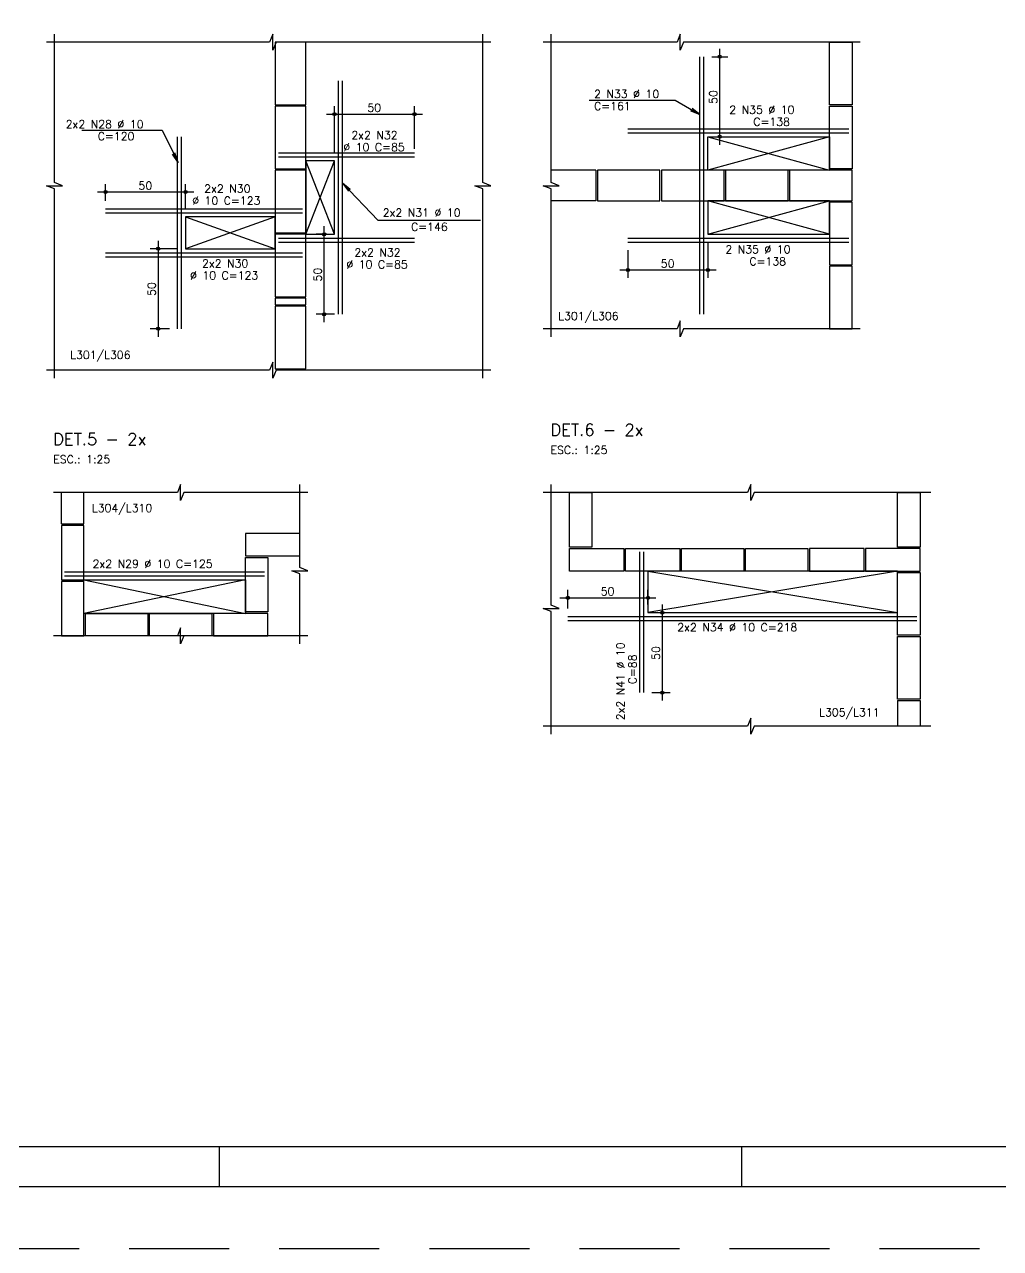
# Model space of a CAD drawing. Extents: x -1.9 to 86, y -1.6 to 60.9.
# Drawn here: x 29.18 to 53.57, y -1.55 to 29.05 of the extents above; entities that cross this region are included whole.
import ezdxf

# ---------------------------------------------------------------- set-up
doc = ezdxf.new("R2010")
doc.units = 0
doc.header["$MEASUREMENT"] = 0
doc.linetypes.add('HIDDEN', pattern=[0.375, 0.25, -0.125])
doc.layers.get('0').update_dxf_attribs({"linetype": 'CONTINUOUS'})
doc.layers.get('Defpoints').update_dxf_attribs({"linetype": 'CONTINUOUS'})
for name, color, linetype in [('ARQ_FOLHA', 7, 'CONTINUOUS'), ('PENA_01', 1, 'CONTINUOUS'), ('PENA_02', 2, 'CONTINUOUS'), ('PENA_03', 3, 'CONTINUOUS'), ('PENA_05', 5, 'CONTINUOUS')]:
    doc.layers.add(name, color=color, linetype=linetype)
doc.styles.get("Standard").update_dxf_attribs({"font": 'ROMANS.SHX'})

# ---------------------------------------------------------------- blocks, each defined once
blk = doc.blocks.new('FOLHA A1 - 841 X 594')
at = {"layer": 'ARQ_FOLHA', "color": 1}
for p, q in [((-500.5, 10), (-500.5, 0)), ((-370, 10), (-370, 0))]:
    blk.add_line(p, q, dxfattribs=at)
for points in [[(-841, 0), (0, 0), (0, 594), (-841, 594)], [(-816, 10), (-10, 10), (-10, 584), (-816, 584)]]:
    blk.add_lwpolyline(points, close=True, dxfattribs=at)
at = {"layer": 'Defpoints', "color": 8, "linetype": 'HIDDEN', "ltscale": 100}
blk.add_lwpolyline([(-860.5, 609.5), (-860.5, -15.5), (19.5, -15.5), (19.5, 609.5)], close=True, dxfattribs=at)
blk = doc.blocks.new('*U24')
blk.add_blockref('FOLHA A1 - 841 X 594', (0, 0))

msp = doc.modelspace()

# ---------------------------------------------------------------- linework, layer by layer
at = {"layer": 'PENA_01', "linetype": 'Continuous'}
for p, q in [((46.364, 28.24), (46.757, 28.24)), ((46.557, 26.04), (46.557, 28.44)), ((36.93, 25.84), (36.93, 27.003)), ((38.93, 25.94), (38.93, 27.003)), ((36.73, 26.803), (39.13, 26.803)), ((49.304, 26.24), (46.264, 25.4)), ((46.264, 26.24), (49.304, 25.4)), ((46.464, 26.24), (46.757, 26.24)), ((36.93, 23.8), (36.21, 25.64)), ((36.21, 23.8), (36.93, 25.64)), ((43.464, 25.4), (42.341, 25.4)), ((43.464, 25.4), (43.464, 24.64)), ((33.41, 24.856), (31.01, 24.856)), ((31.21, 24.64), (31.21, 25.056)), ((33.21, 24.44), (33.21, 25.056)), ((43.464, 24.64), (42.341, 24.64)), ((49.304, 23.8), (46.264, 24.64)), ((46.264, 23.8), (49.304, 24.64)), ((35.45, 24.24), (33.21, 23.44)), ((33.21, 24.24), (35.45, 23.44)), ((36.67, 21.6), (36.67, 24)), ((32.521, 23.64), (32.521, 21.24)), ((36.73, 23.8), (36.47, 23.8)), ((46.264, 23.6), (46.264, 22.708)), ((33.01, 23.44), (32.321, 23.44)), ((44.264, 23.4), (44.264, 22.708)), ((44.064, 22.908), (46.464, 22.908)), ((36.93, 21.8), (36.47, 21.8)), ((32.81, 21.44), (32.321, 21.44)), ((30.104, 16.563), (30.104, 17.343)), ((30.664, 16.563), (30.664, 17.343)), ((30.104, 16.563), (30.664, 16.563)), ((51.003, 15.383), (44.763, 14.343)), ((44.763, 15.383), (51.003, 14.343)), ((34.704, 15.163), (30.664, 14.323)), ((30.664, 15.163), (34.704, 14.323)), ((42.563, 14.713), (44.963, 14.713)), ((42.763, 14.443), (42.763, 14.913)), ((44.763, 14.543), (44.763, 14.913)), ((45.122, 14.543), (45.122, 12.143)), ((44.963, 14.343), (45.322, 14.343)), ((44.863, 12.343), (45.322, 12.343)), ((51.003, 12.143), (51.003, 11.506)), ((51.003, 12.143), (51.563, 12.143)), ((51.563, 12.143), (51.563, 11.506))]:
    msp.add_line(p, q, dxfattribs=at)
for points in [[(40.837, 28.6), (35.468, 28.6), (35.388, 28.4), (35.388, 28.8), (35.308, 28.6), (29.735, 28.6)], [(29.935, 20.2), (29.935, 24.933), (29.735, 25.013), (30.135, 25.013), (29.935, 25.093), (29.935, 28.8)], [(40.637, 20.2), (40.637, 24.933), (40.437, 25.013), (40.837, 25.013), (40.637, 25.093), (40.637, 28.8)], [(50.064, 28.6), (45.65, 28.6), (45.57, 28.4), (45.57, 28.8), (45.49, 28.6), (42.141, 28.6)], [(42.341, 21.24), (42.341, 24.933), (42.141, 25.013), (42.541, 25.013), (42.341, 25.093), (42.341, 28.8)], [(35.45, 28.6), (35.45, 27.04), (36.21, 27.04), (36.21, 28.6), (35.45, 28.6)], [(49.304, 27.04), (49.304, 28.6), (49.864, 28.6), (49.864, 27.04), (49.304, 27.04)], [(35.45, 27), (35.45, 25.44), (36.21, 25.44), (36.21, 27), (35.45, 27)], [(49.304, 25.44), (49.304, 27), (49.864, 27), (49.864, 25.44), (49.304, 25.44)], [(46.264, 25.4), (46.264, 26.24), (49.304, 26.24), (49.304, 25.4), (46.264, 25.4)], [(35.45, 25.4), (35.45, 23.84), (36.21, 23.84), (36.21, 25.4), (35.45, 25.4)], [(36.21, 23.8), (36.93, 23.8), (36.93, 25.64), (36.21, 25.64), (36.21, 23.8)], [(43.504, 24.64), (45.064, 24.64), (45.064, 25.4), (43.504, 25.4), (43.504, 24.64)], [(45.104, 24.64), (46.664, 24.64), (46.664, 25.4), (45.104, 25.4), (45.104, 24.64)], [(46.704, 24.64), (48.264, 24.64), (48.264, 25.4), (46.704, 25.4), (46.704, 24.64)], [(48.304, 24.64), (49.864, 24.64), (49.864, 25.4), (48.304, 25.4), (48.304, 24.64)], [(46.264, 24.64), (46.264, 23.8), (49.304, 23.8), (49.304, 24.64), (46.264, 24.64)], [(49.304, 24.6), (49.304, 23.04), (49.864, 23.04), (49.864, 24.6), (49.304, 24.6)], [(33.21, 24.24), (33.21, 23.44), (35.45, 23.44), (35.45, 24.24), (33.21, 24.24)], [(35.45, 23.8), (35.45, 22.24), (36.21, 22.24), (36.21, 23.8), (35.45, 23.8)], [(49.304, 23), (49.304, 21.44), (49.864, 21.44), (49.864, 23), (49.304, 23)], [(36.21, 22.04), (36.21, 22.2), (35.45, 22.2), (35.45, 22.04), (36.21, 22.04)], [(35.45, 22), (35.45, 20.44), (36.21, 20.44), (36.21, 22), (35.45, 22)], [(50.064, 21.44), (45.65, 21.44), (45.57, 21.24), (45.57, 21.64), (45.49, 21.44), (42.141, 21.44)], [(40.837, 20.4), (35.468, 20.4), (35.388, 20.2), (35.388, 20.6), (35.308, 20.4), (29.735, 20.4)], [(36.264, 17.343), (33.164, 17.343), (33.084, 17.143), (33.084, 17.543), (33.004, 17.343), (29.904, 17.343)], [(36.064, 13.563), (36.064, 15.31), (35.864, 15.39), (36.264, 15.39), (36.064, 15.47), (36.064, 17.543)], [(51.829, 17.343), (47.415, 17.343), (47.335, 17.143), (47.335, 17.543), (47.255, 17.343), (42.141, 17.343)], [(42.341, 11.306), (42.341, 14.368), (42.141, 14.448), (42.541, 14.448), (42.341, 14.528), (42.341, 17.543)], [(43.363, 17.343), (43.363, 15.983), (42.803, 15.983), (42.803, 17.343), (43.363, 17.343)], [(51.563, 17.343), (51.563, 15.983), (51.003, 15.983), (51.003, 17.343), (51.563, 17.343)], [(30.664, 15.163), (30.664, 16.523), (30.104, 16.523), (30.104, 15.163), (30.664, 15.163)], [(36.064, 16.323), (34.704, 16.323), (34.704, 15.763), (36.064, 15.763), (36.064, 16.323)], [(42.803, 15.943), (44.163, 15.943), (44.163, 15.383), (42.803, 15.383), (42.803, 15.943)], [(44.203, 15.943), (45.563, 15.943), (45.563, 15.383), (44.203, 15.383), (44.203, 15.943)], [(45.603, 15.943), (47.163, 15.943), (47.163, 15.383), (45.603, 15.383), (45.603, 15.943)], [(47.203, 15.943), (48.763, 15.943), (48.763, 15.383), (47.203, 15.383), (47.203, 15.943)], [(50.163, 15.943), (48.803, 15.943), (48.803, 15.383), (50.163, 15.383), (50.163, 15.943)], [(51.563, 15.943), (50.203, 15.943), (50.203, 15.383), (51.563, 15.383), (51.563, 15.943)], [(34.704, 14.363), (34.704, 15.723), (35.264, 15.723), (35.264, 14.363), (34.704, 14.363)], [(44.763, 15.383), (44.763, 14.343), (51.003, 14.343), (51.003, 15.383), (44.763, 15.383)], [(51.003, 13.783), (51.003, 15.343), (51.563, 15.343), (51.563, 13.783), (51.003, 13.783)], [(30.664, 13.763), (30.664, 15.123), (30.104, 15.123), (30.104, 13.763), (30.664, 13.763)], [(30.664, 14.323), (30.664, 15.163), (34.704, 15.163), (34.704, 14.323), (30.664, 14.323)], [(30.704, 14.323), (32.264, 14.323), (32.264, 13.763), (30.704, 13.763), (30.704, 14.323)], [(32.304, 14.323), (33.864, 14.323), (33.864, 13.763), (32.304, 13.763), (32.304, 14.323)], [(35.264, 14.323), (33.904, 14.323), (33.904, 13.763), (35.264, 13.763), (35.264, 14.323)], [(36.264, 13.763), (33.164, 13.763), (33.084, 13.563), (33.084, 13.963), (33.004, 13.763), (29.904, 13.763)], [(51.003, 12.183), (51.003, 13.743), (51.563, 13.743), (51.563, 12.183), (51.003, 12.183)], [(51.829, 11.506), (47.415, 11.506), (47.335, 11.306), (47.335, 11.706), (47.255, 11.506), (42.141, 11.506)]]:
    msp.add_lwpolyline(points, dxfattribs=at)
at = {"layer": 'PENA_02', "linetype": 'Continuous'}
for centre, radius in [((46.557, 28.24), 0.04), ((46.557, 28.24), 0.02), ((36.93, 26.803), 0.04), ((36.93, 26.803), 0.02), ((38.93, 26.803), 0.04), ((38.93, 26.803), 0.02), ((46.557, 26.24), 0.04), ((46.557, 26.24), 0.02), ((31.21, 24.856), 0.04), ((31.21, 24.856), 0.02), ((33.21, 24.856), 0.04), ((33.21, 24.856), 0.02), ((36.67, 23.8), 0.04), ((36.67, 23.8), 0.02), ((32.521, 23.44), 0.04), ((32.521, 23.44), 0.02), ((44.264, 22.908), 0.04), ((44.264, 22.908), 0.02), ((46.264, 22.908), 0.04), ((46.264, 22.908), 0.02), ((36.67, 21.8), 0.04), ((36.67, 21.8), 0.02), ((32.521, 21.44), 0.04), ((32.521, 21.44), 0.02), ((42.763, 14.713), 0.04), ((42.763, 14.713), 0.02), ((44.763, 14.713), 0.04), ((44.763, 14.713), 0.02), ((45.122, 14.343), 0.04), ((45.122, 14.343), 0.02), ((45.122, 12.343), 0.04), ((45.122, 12.343), 0.02)]:
    msp.add_circle(centre, radius, dxfattribs=at)
at = {"layer": 'PENA_03', "linetype": 'Continuous'}
for p, q in [((46.164, 28.24), (46.164, 28.24)), ((46.264, 26.24), (46.264, 26.24)), ((38.93, 25.74), (38.93, 25.74)), ((36.93, 25.64), (36.93, 25.64)), ((45.904, 24.64), (45.904, 24.64)), ((31.21, 24.44), (31.21, 24.44)), ((33.21, 24.24), (33.21, 24.24)), ((36.93, 23.8), (36.93, 23.8)), ((44.264, 23.6), (44.264, 23.6)), ((46.264, 23.8), (46.264, 23.8)), ((33.21, 23.44), (33.21, 23.44)), ((37.13, 21.8), (37.13, 21.8)), ((33.01, 21.44), (33.01, 21.44)), ((42.763, 14.243), (42.763, 14.243)), ((44.763, 14.343), (44.763, 14.343)), ((44.763, 14.343), (44.763, 14.343)), ((44.663, 12.343), (44.663, 12.343))]:
    msp.add_line(p, q, dxfattribs=at)
for points in [[(43.297, 27.152), (45.444, 27.152), (46.064, 26.791), (45.834, 26.888), (46.064, 26.791), (45.866, 26.944)], [(30.613, 26.401), (32.622, 26.401), (33.021, 25.597), (32.881, 25.805), (33.021, 25.597), (32.94, 25.834)], [(40.582, 24.144), (38.02, 24.144), (37.13, 25.078), (37.325, 24.921), (37.13, 25.078), (37.277, 24.876)]]:
    msp.add_lwpolyline(points, dxfattribs=at)
at = {"layer": 'PENA_05', "linetype": 'Continuous'}
for p, q in [((46.064, 21.8), (46.064, 28.24)), ((46.164, 21.8), (46.164, 28.24)), ((37.03, 21.8), (37.03, 27.64)), ((37.13, 21.8), (37.13, 27.64)), ((44.264, 26.44), (49.784, 26.44)), ((44.264, 26.34), (49.784, 26.34)), ((33.01, 21.44), (33.01, 26.24)), ((33.11, 21.44), (33.11, 26.24)), ((35.53, 25.84), (38.93, 25.84)), ((35.53, 25.74), (38.93, 25.74)), ((31.21, 24.44), (36.13, 24.44)), ((31.21, 24.34), (36.13, 24.34)), ((35.53, 23.7), (38.93, 23.7)), ((35.53, 23.6), (38.93, 23.6)), ((44.264, 23.7), (49.784, 23.7)), ((44.264, 23.6), (49.784, 23.6)), ((31.21, 23.34), (36.13, 23.34)), ((31.21, 23.24), (36.13, 23.24)), ((44.563, 12.343), (44.563, 15.863)), ((44.663, 12.343), (44.663, 15.863)), ((30.184, 15.363), (35.184, 15.363)), ((30.184, 15.263), (35.184, 15.263)), ((42.763, 14.243), (51.483, 14.243)), ((42.763, 14.143), (51.483, 14.143))]:
    msp.add_line(p, q, dxfattribs=at)

# ---------------------------------------------------------------- block references
at = {"xscale": 0.09999999999999938, "yscale": 0.09999999999999938, "zscale": 0.09999999999999938}
msp.add_blockref('*U24', (84.1, -0.002), dxfattribs=at)

# ---------------------------------------------------------------- texts
at = {"layer": 'PENA_03', "linetype": 'Continuous'}
for s, p in [('2 N33 %%c 10', (43.415, 27.208)), ('50', (37.75, 26.863)), ('C=161', (43.416, 26.904)), ('2 N35 %%c 10', (46.796, 26.813)), ('2x2 N28 %%c 10', (30.211, 26.452)), ('C=138', (47.396, 26.513)), ('C=120', (31.011, 26.152)), ('2x2 N32', (37.35, 26.178)), ('%%c 10 C=85', (37.15, 25.878)), ('50', (32.03, 24.916)), ('2x2 N30', (33.673, 24.841)), ('%%c 10 C=123', (33.373, 24.541)), ('2x2 N31 %%c 10', (38.134, 24.242)), ('C=146', (38.842, 23.887)), ('2x2 N32', (37.426, 23.246)), ('2 N35 %%c 10', (46.697, 23.324)), ('2x2 N30', (33.619, 22.972)), ('%%c 10 C=85', (37.226, 22.946)), ('50', (45.084, 22.968)), ('C=138', (47.297, 23.024)), ('%%c 10 C=123', (33.319, 22.672)), ('L301/L306', (42.521, 21.657)), ('L301/L306', (30.324, 20.685)), ('ESC.: 1:25', (42.329, 18.309)), ('ESC.: 1:25', (29.901, 18.075)), ('L304/L310', (30.866, 16.857)), ('2x2 N29 %%c 10 C=125', (30.884, 15.463)), ('50', (43.583, 14.773)), ('2x2 N34 %%c 10 C=218', (45.496, 13.876)), ('L305/L311', (49.042, 11.75))]:
    msp.add_text(s, height=0.2, dxfattribs=at).set_placement(p)
for s, p in [('50', (46.497, 27.06)), ('50', (36.61, 22.62)), ('50', (32.461, 22.26)), ('2x2 N41 %%c 10', (44.176, 11.651)), ('50', (45.062, 13.163)), ('C=88', (44.476, 12.551))]:
    msp.add_text(s, height=0.2, rotation=90, dxfattribs=at).set_placement(p)
at = {"layer": 'PENA_05', "linetype": 'Continuous'}
for s, p in [('DET.6 - 2x', (42.324, 18.764)), ('DET.5 - 2x', (29.897, 18.53))]:
    msp.add_text(s, height=0.3, dxfattribs=at).set_placement(p)

doc.saveas('drawing.dxf')
